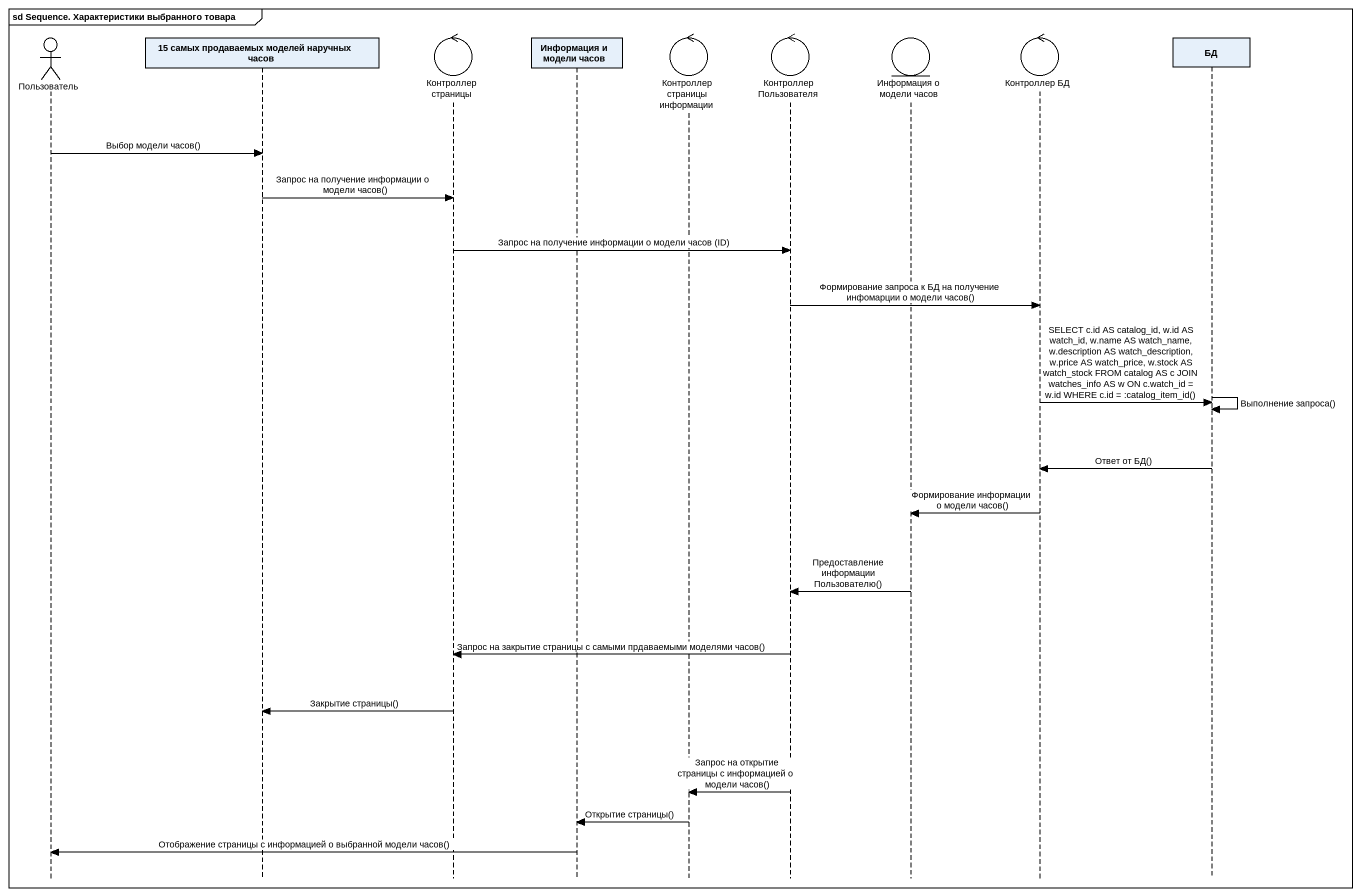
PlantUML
@startuml
mainframe sd Sequence. Характеристики выбранного товара
hide footbox
actor Пользователь
participant "15 самых продаваемых моделей наручных часов" as o15_самых_продаваемых
control "Контроллер страницы" as Контроллер_страницы
participant "Информация и модели часов" as Информация_и_модели_часов
control "Контроллер страницы информации" as Контроллер_страницы_2
control "Контроллер Пользователя" as Контроллер_Пользователя
entity "Информация о модели часов" as Информация_о_модели_часов
control "Контроллер БД" as Контроллер_БД
participant БД

Пользователь -> o15_самых_продаваемых : Выбор модели часов()
o15_самых_продаваемых -> Контроллер_страницы : Запрос на получение информации о модели часов()
Контроллер_страницы -> Контроллер_Пользователя : Запрос на получение информации о модели часов (ID)
Контроллер_Пользователя -> Контроллер_БД : Формирование запроса к БД на получение инфомарции о модели часов()
БД -> БД : Выполнение запроса()
Контроллер_БД -> БД : SELECT c.id AS catalog_id, w.id AS watch_id, w.name AS watch_name, w.description AS watch_description, w.price AS watch_price, w.stock AS watch_stock FROM catalog AS c JOIN watches_info AS w ON c.watch_id = w.id WHERE c.id = :catalog_item_id()
БД -> Контроллер_БД : Ответ от БД()
Контроллер_БД -> Информация_о_модели_часов : Формирование информации о модели часов()
Информация_о_модели_часов -> Контроллер_Пользователя : Предоставление информации Пользователю()
Контроллер_Пользователя -> Контроллер_страницы : Запрос на закрытие страницы с самыми прдаваемыми моделями часов()
Контроллер_страницы -> o15_самых_продаваемых : Закрытие страницы()
Контроллер_Пользователя -> Контроллер_страницы_2 : Запрос на открытие страницы с информацией о модели часов()
Контроллер_страницы_2 -> Информация_и_модели_часов : Открытие страницы()
Информация_и_модели_часов -> Пользователь : Отображение страницы с информацией о выбранной модели часов()
@enduml
